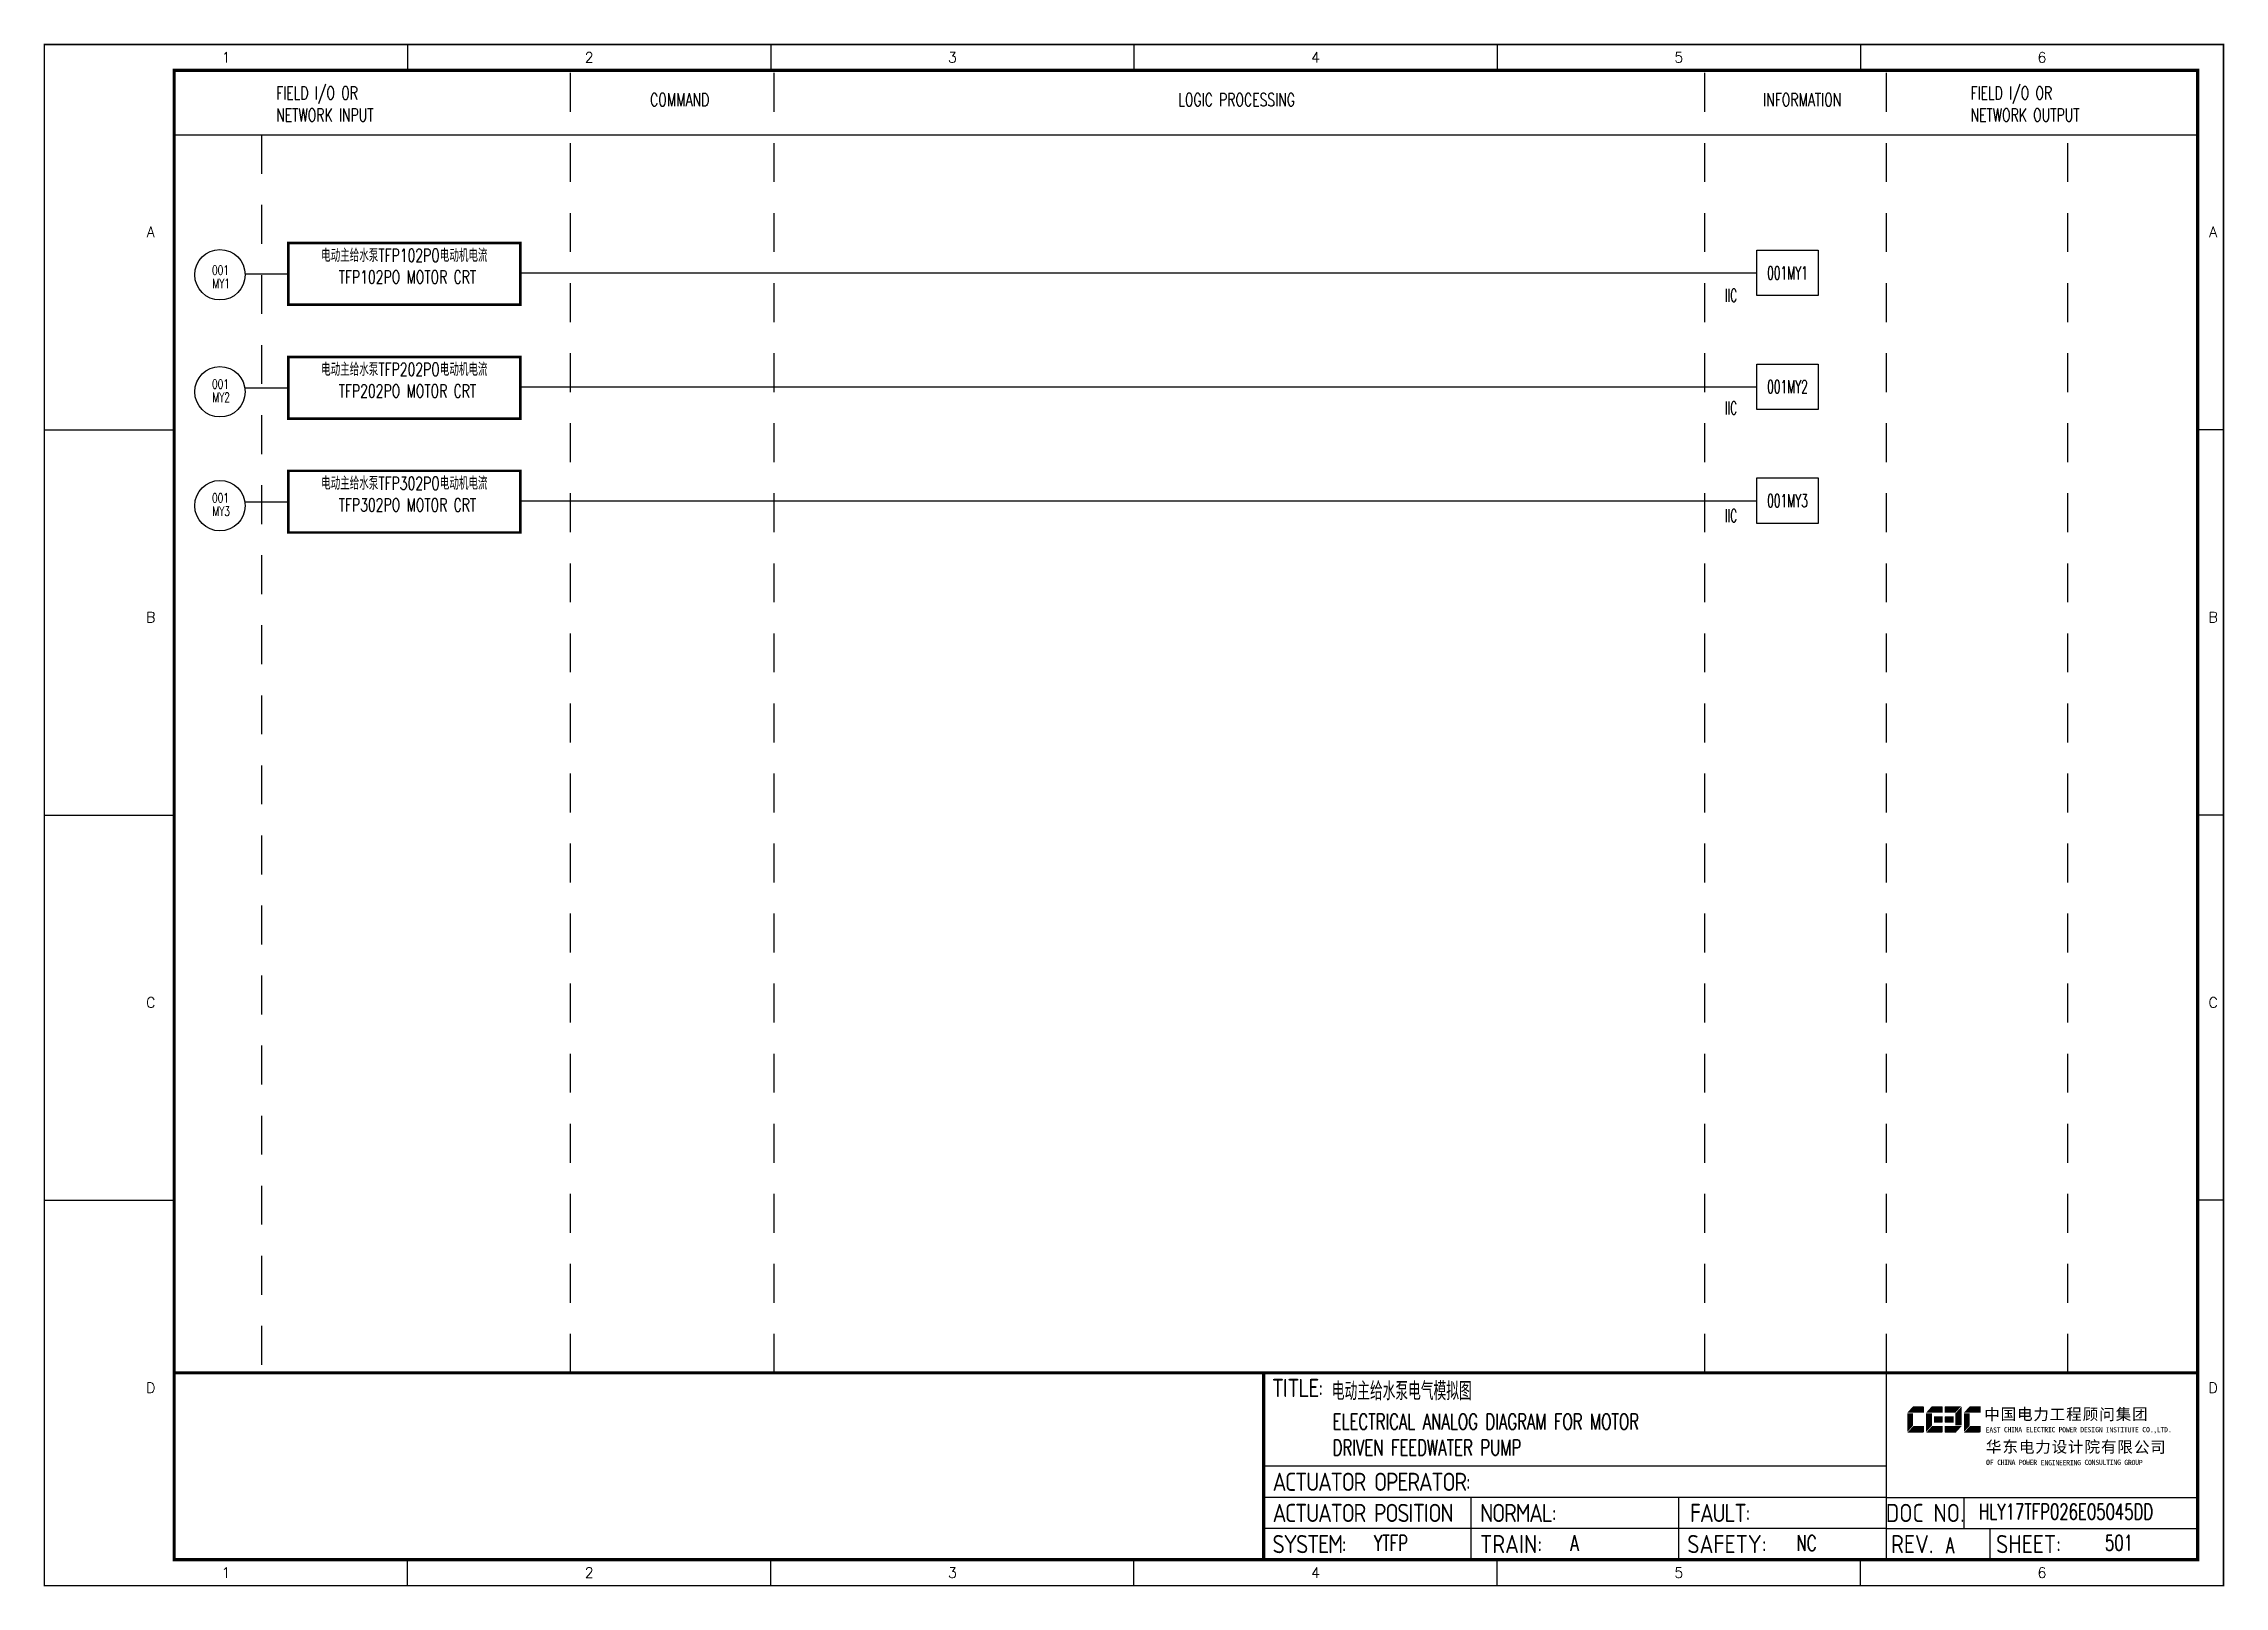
# Model space of a CAD drawing. Header units: millimetres. Extents: x 38833 to 52469, y 29493 to 32647.
# Drawn here: x 50748.6 to 51168.9, y 30647.8 to 30945.1 of the extents above; entities that cross this region are included whole.
import ezdxf
from ezdxf.enums import TextEntityAlignment as Align

# ---------------------------------------------------------------- set-up
doc = ezdxf.new("R2010")
doc.units = ezdxf.units.MM
doc.linetypes.add('JIS_02_0.7', pattern=[1.35, 0.75, -0.6])
for name, color, linetype in [('MLINE', 6, 'Continuous'), ('TITLE', 1, 'Continuous'), ('TK', 7, 'Continuous'), ('图框_外框线', 7, 'Continuous'), ('图框_标题栏文字', 6, 'Continuous')]:
    doc.layers.add(name, color=color, linetype=linetype)
doc.styles.add('ecepdi', font='simhei.ttf', dxfattribs={"width": 0.9})
doc.styles.get("Standard").update_dxf_attribs({"font": 'romans.shx', "width": 0.7, "bigfont": 'hztxta.shx'})
doc.styles.add('工程字', font='gbenor.shx', dxfattribs={"bigfont": 'gbcbig.shx'})

# ---------------------------------------------------------------- blocks, each defined once
blk = doc.blocks.new('A$C1E0003F3')
h = blk.add_hatch(color=152)
edge = h.paths.add_edge_path()
edge.add_ellipse((5.15, 4.41), major_axis=(0, 0.211), ratio=0.769231, start_angle=-90, end_angle=0)
edge.add_line((5.15, 4.62), (3.22, 4.62))
edge.add_line((3.22, 4.62), (2.09, 3.35))
edge.add_line((2.09, 3.35), (5.32, 3.35))
edge.add_line((5.32, 3.35), (5.32, 4.41))
h.paths.add_polyline_path([(3.22, 3.23), (2.09, 3.23), (2.09, -0.36), (3.22, 0.91)])
edge = h.paths.add_edge_path()
edge.add_line((5.32, 0.81), (3.27, 0.81))
edge.add_line((3.27, 0.81), (2.13, -0.46))
edge.add_line((2.13, -0.46), (5.15, -0.46))
edge.add_ellipse((5.15, -0.25), major_axis=(0, 0.211), ratio=0.769231, start_angle=180, end_angle=270)
edge.add_line((5.32, -0.25), (5.32, 0.81))
h = blk.add_hatch(color=152)
edge = h.paths.add_edge_path()
edge.add_ellipse((8.78, 4.41), major_axis=(0, 0.211), ratio=0.769231, start_angle=-90, end_angle=0)
edge.add_line((8.78, 4.62), (6.84, 4.62))
edge.add_line((6.84, 4.62), (5.71, 3.35))
edge.add_line((5.71, 3.35), (8.94, 3.35))
edge.add_line((8.94, 3.35), (8.94, 4.41))
h.paths.add_polyline_path([(6.84, 3.23), (5.71, 3.23), (5.71, -0.36), (6.84, 0.91)])
edge = h.paths.add_edge_path()
edge.add_ellipse((8.78, 2.49), major_axis=(0, 0.211), ratio=0.769231, start_angle=-90, end_angle=0)
edge.add_line((8.78, 2.7), (7.22, 2.7))
edge.add_line((7.22, 2.7), (7.22, 1.44))
edge.add_line((7.22, 1.44), (8.78, 1.44))
edge.add_ellipse((8.78, 1.65), major_axis=(0, 0.211), ratio=0.769231, start_angle=180, end_angle=270)
edge.add_line((8.94, 1.65), (8.94, 2.49))
edge = h.paths.add_edge_path()
edge.add_line((8.94, 0.81), (6.89, 0.81))
edge.add_line((6.89, 0.81), (5.75, -0.46))
edge.add_line((5.75, -0.46), (8.78, -0.46))
edge.add_ellipse((8.78, -0.25), major_axis=(0, 0.211), ratio=0.769231, start_angle=180, end_angle=270)
edge.add_line((8.94, -0.25), (8.94, 0.81))
h = blk.add_hatch(color=1)
edge = h.paths.add_edge_path()
edge.add_line((12.48, 4.62), (9.46, 4.62))
edge.add_ellipse((9.46, 4.41), major_axis=(0, 0.211), ratio=0.769231, start_angle=0, end_angle=90)
edge.add_line((9.3, 4.41), (9.3, 3.35))
edge.add_line((9.3, 3.35), (11.35, 3.35))
edge.add_line((11.35, 3.35), (12.48, 4.62))
h.paths.add_polyline_path([(12.57, 4.56), (11.38, 3.23), (11.38, 0.93), (12.57, 0.93)])
edge = h.paths.add_edge_path()
edge.add_line((11.03, 2.7), (9.46, 2.7))
edge.add_ellipse((9.46, 2.49), major_axis=(0, 0.211), ratio=0.769231, start_angle=0, end_angle=90)
edge.add_line((9.3, 2.49), (9.3, 1.65))
edge.add_ellipse((9.46, 1.65), major_axis=(0, 0.211), ratio=0.769231, start_angle=90, end_angle=180)
edge.add_line((9.46, 1.44), (11.03, 1.44))
edge.add_line((11.03, 1.44), (11.03, 2.7))
h = blk.add_hatch(color=152)
edge = h.paths.add_edge_path()
edge.add_ellipse((16.11, 4.41), major_axis=(0, 0.211), ratio=0.769231, start_angle=-90, end_angle=0)
edge.add_line((16.11, 4.62), (14.14, 4.62))
edge.add_line((14.14, 4.62), (13, 3.35))
edge.add_line((13, 3.35), (16.27, 3.35))
edge.add_line((16.27, 3.35), (16.27, 4.41))
h.paths.add_polyline_path([(14.14, 3.23), (13, 3.23), (13, -0.36), (14.14, 0.91)])
edge = h.paths.add_edge_path()
edge.add_line((16.27, 0.81), (14.18, 0.81))
edge.add_line((14.18, 0.81), (13.04, -0.46))
edge.add_line((13.04, -0.46), (16.03, -0.46))
edge.add_ellipse((16.03, -0.15), major_axis=(0, 0.316), ratio=0.769231, start_angle=180, end_angle=270)
edge.add_line((16.27, -0.15), (16.27, 0.81))
h = blk.add_hatch(color=1)
edge = h.paths.add_edge_path()
edge.add_line((12.58, 0.79), (9.3, 0.79))
edge.add_line((9.3, 0.79), (9.3, -0.27))
edge.add_ellipse((9.46, -0.27), major_axis=(0, 0.211), ratio=0.769231, start_angle=90, end_angle=180)
edge.add_line((9.46, -0.48), (11.43, -0.48))
edge.add_line((11.43, -0.48), (12.58, 0.79))
at = {"layer": 'TITLE', "color": 7, "style": 'ecepdi'}
for s, p in [('中', (16.92, 1.94)), ('国', (20.09, 2)), ('电', (23.25, 1.99)), ('力', (26.39, 1.96)), ('程', (32.71, 1.98)), ('顾', (35.9, 1.98)), ('问', (39.09, 1.94)), ('集', (42.26, 1.98)), ('团', (45.42, 2.01)), ('工', (29.53, 1.95)), ('华', (17.24, -4.31)), ('东', (20.45, -4.29)), ('电', (23.62, -4.35)), ('力', (26.75, -4.32)), ('设', (29.92, -4.3)), ('计', (33.05, -4.31)), ('院', (36.26, -4.29)), ('有', (39.41, -4.29)), ('限', (42.57, -4.32)), ('公', (45.78, -4.38)), ('司', (48.91, -4.35))]:
    blk.add_text(s, height=2.2, dxfattribs=at).set_placement(p)
at = {"layer": 'TITLE', "color": 7, "style": 'ecepdi', "width": 0.975}
for s, p in [('E', (17.58, 0.02)), ('A', (18.29, 0.03)), ('S', (19, 0.03)), ('T', (19.7, 0.03)), ('C', (21.1, 0.09)), ('H', (21.77, 0.09)), ('I', (22.46, 0.09)), ('N', (23.17, 0.1)), ('A', (23.86, 0.1)), ('E', (25.35, 0.09)), ('L', (26.05, 0.11)), ('E', (26.76, 0.1)), ('C', (27.46, 0.12)), ('T', (28.18, 0.11)), ('R', (28.87, 0.1)), ('I', (29.57, 0.11)), ('C', (30.28, 0.1)), ('P', (31.64, 0.09)), ('O', (32.32, 0.08)), ('W', (33.03, 0.08)), ('E', (33.72, 0.08)), ('R', (34.42, 0.09)), ('D', (35.81, 0.1)), ('E', (36.52, 0.1)), ('S', (37.2, 0.1)), ('I', (37.91, 0.09)), ('G', (38.68, 0.11)), ('N', (39.38, 0.09)), ('I', (40.72, 0.07)), ('N', (41.43, 0.08)), ('S', (42.14, 0.08)), ('T', (42.83, 0.08)), ('I', (43.52, 0.09)), ('T', (44.22, 0.07)), ('U', (44.93, 0.07)), ('T', (45.63, 0.08)), ('E', (46.34, 0.09)), ('C', (47.76, 0.11)), ('O', (48.48, 0.1)), ('L', (50.56, 0.1)), ('T', (51.27, 0.1)), ('D', (51.96, 0.1)), ('.', (49.23, 0.1)), (',', (49.87, 0.1)), ('.', (52.72, 0.11)), ('O', (17.67, -6.18)), ('OF', (18.01, -6.2)), ('F', (18.37, -6.2)), ('C', (19.8, -6.19)), ('H', (20.47, -6.19)), ('I', (21.15, -6.19)), ('N', (21.87, -6.18)), ('A', (22.56, -6.18)), ('P', (23.98, -6.2)), ('O', (24.66, -6.21)), ('W', (25.36, -6.21)), ('E', (26.06, -6.21)), ('R', (26.75, -6.2)), ('E', (28.19, -6.24)), ('N', (28.91, -6.27)), ('G', (29.62, -6.26)), ('I', (30.32, -6.27)), ('N', (31.02, -6.27)), ('E', (31.7, -6.28)), ('E', (32.41, -6.27)), ('R', (33.1, -6.24)), ('I', (33.81, -6.24)), ('N', (34.51, -6.26)), ('G', (35.2, -6.24)), ('C', (36.61, -6.19)), ('O', (37.3, -6.21)), ('N', (38, -6.2)), ('S', (38.71, -6.21)), ('U', (39.41, -6.18)), ('L', (40.11, -6.18)), ('T', (40.81, -6.19)), ('I', (41.51, -6.21)), ('N', (42.2, -6.21)), ('G', (42.91, -6.17)), ('G', (44.29, -6.2)), ('R', (45, -6.21)), ('O', (45.69, -6.22)), ('U', (46.39, -6.2)), ('P', (47.1, -6.23))]:
    blk.add_text(s, height=1, dxfattribs=at).set_placement(p, align=Align.MIDDLE_CENTER)
blk = doc.blocks.new('图框2')
for p, q in [((70, 0), (70, -5)), ((140, 0), (140, -5)), ((210, 0), (210, -5)), ((280, 0), (280, -5)), ((350, 0), (350, -5)), ((420, 0), (420, -5)), ((0, -74.25), (25, -74.25)), ((420, -74.25), (415, -74.25)), ((0, -148.5), (25, -148.5)), ((420, -148.5), (415, -148.5)), ((0, -222.75), (25, -222.75)), ((420, -222.75), (415, -222.75)), ((70, -297), (70, -292)), ((140, -297), (140, -292)), ((210, -297), (210, -292)), ((280, -297), (280, -292)), ((350, -297), (350, -292))]:
    blk.add_line(p, q)
at = {"layer": '图框_外框线'}
for p, q in [((355, -292), (355, -256)), ((355, -274), (235, -274)), ((355, -280), (235, -280)), ((275, -286), (275, -280)), ((315, -286), (315, -280)), ((355, -280), (415, -280)), ((370, -286), (370, -280)), ((355, -286), (235, -286)), ((355, -286), (235, -286)), ((275, -292), (275, -286)), ((315, -292), (315, -286)), ((355, -286), (415, -286)), ((375, -292), (375, -286))]:
    blk.add_line(p, q, dxfattribs=at)
for points, const_width in [([(0, -297), (420, -297), (420, 0), (0, 0)], 0.3), ([(25, -292), (415, -292), (415, -5), (25, -5)], 0.6)]:
    blk.add_lwpolyline(points, close=True, dxfattribs=dict(at, const_width=const_width))
at = {"layer": '图框_外框线', "const_width": 0.6}
blk.add_lwpolyline([(235, -256), (25, -256)], dxfattribs=at)
at = {"layer": '图框_外框线'}
blk.add_lwpolyline([(415, -256, 0.6, 0.6, 0), (235, -256, 0.6, 0.6, 0), (235, -292, 0, 0, 0)], format="xyseb", dxfattribs=at)
blk.add_blockref('A$C1E0003F3', (356.94, -267.05))
at = {"layer": 'TK', "color": 3}
for s, p in [('1', (35, -2.5)), ('2', (105, -2.5)), ('3', (175, -2.5)), ('4', (245, -2.5)), ('5', (315, -2.5)), ('6', (385, -2.5)), ('1', (35, -294.5)), ('2', (105, -294.5)), ('3', (175, -294.5)), ('4', (245, -294.5)), ('5', (315, -294.5)), ('6', (385, -294.5))]:
    blk.add_text(s, height=2, dxfattribs=at).set_placement(p, align=Align.MIDDLE)
for s, p in [('A', (20.5, -37.12)), ('A', (418, -37.12)), ('B', (20.5, -111.38)), ('B', (418, -111.38)), ('C', (20.5, -185.62)), ('C', (418, -185.62)), ('D', (20.5, -259.88)), ('D', (418, -259.88))]:
    blk.add_text(s, height=2, dxfattribs=at).set_placement(p, align=Align.CENTER)
at = {"layer": '图框_标题栏文字', "char_height": 3.5, "style": '工程字'}
for s, insert, width, attachment_point in [('{\\T0.9; TITLE:}', (234.86, -258.91), 14.2249, 4), ('{\\T0.9; ACTUATOR OPERATOR:}', (235, -277), 40, 4), ('{\\T0.9; ACTUATOR POSITION}', (235, -283), 45, 4), ('{\\T0.9; NORMAL:}', (275, -283), 18.2557, 4), ('{\\T0.9; FAULT:}', (315.44, -283), 15, 4), ('DOC NO.', (362.5, -283), 15, 5), ('{\\T0.9; SYSTEM:}', (235, -289), 17.9526, 4), ('{\\T0.9; }TRAIN: ', (275, -289), 17.6638, 4), ('SAFETY:', (324.3, -289), 22.3993, 5), ('REV.', (360, -289), 10, 5), ('SHEET:', (382.42, -289), 20, 5)]:
    blk.add_mtext(s, dxfattribs=dict(at, insert=insert, width=width, attachment_point=attachment_point))

msp = doc.modelspace()

# ---------------------------------------------------------------- linework, layer by layer
for p, q in [((50795.77, 30906.63), (50840.45, 30906.63)), ((50787.42, 30900.69), (50795.77, 30900.69)), ((50840.43, 30900.87), (51078.79, 30900.87)), ((50840.45, 30894.75), (50795.77, 30894.75)), ((50795.77, 30884.68), (50840.45, 30884.68)), ((50787.36, 30878.74), (50795.77, 30878.74)), ((50840.45, 30878.94), (51078.79, 30878.94)), ((50840.45, 30872.8), (50795.77, 30872.8)), ((50795.77, 30862.73), (50840.45, 30862.73)), ((50787.36, 30856.79), (50795.77, 30856.79)), ((50840.45, 30856.98), (51078.79, 30856.98)), ((50840.45, 30850.85), (50795.77, 30850.85))]:
    msp.add_line(p, q)
at = {"const_width": 0.5}
for points in [[(50795.77, 30906.63), (50840.45, 30906.63), (50840.45, 30894.75), (50795.77, 30894.75), (50795.77, 30906.63)], [(50795.77, 30884.68), (50840.45, 30884.68), (50840.45, 30872.8), (50795.77, 30872.8), (50795.77, 30884.68)], [(50795.77, 30862.73), (50840.45, 30862.73), (50840.45, 30850.85), (50795.77, 30850.85), (50795.77, 30862.73)]]:
    msp.add_lwpolyline(points, dxfattribs=at)
for points in [[(51078.79, 30905.25), (51090.62, 30905.25), (51090.62, 30896.5), (51078.79, 30896.5)], [(51078.79, 30883.31), (51090.62, 30883.31), (51090.62, 30874.56), (51078.79, 30874.56)], [(51078.79, 30861.36), (51090.62, 30861.36), (51090.62, 30852.61), (51078.79, 30852.61)]]:
    msp.add_lwpolyline(points, close=True)
for centre in [(50782.57, 30900.52), (50782.57, 30877.97), (50782.57, 30856.02)]:
    msp.add_circle(centre, 4.86)
at = {"layer": 'MLINE', "linetype": 'JIS_02_0.7', "ltscale": 10}
for p, q in [((50850.14, 30688.91), (50850.14, 30939.91)), ((50889.42, 30688.91), (50889.42, 30939.91)), ((51068.74, 30688.91), (51068.74, 30939.91)), ((51103.74, 30688.91), (51103.74, 30939.91)), ((50790.59, 30927.47), (50790.59, 30688.91)), ((51138.74, 30688.91), (51138.74, 30927.47))]:
    msp.add_line(p, q, dxfattribs=at)
at = {"layer": 'MLINE'}
msp.add_line((50773.74, 30927.47), (51163.74, 30927.47), dxfattribs=at)

# ---------------------------------------------------------------- block references
msp.add_blockref('图框2', (50748.74, 30944.91))

# ---------------------------------------------------------------- texts
at = {"color": 2, "char_height": 2.5, "width": 45.2238, "attachment_point": 2}
for s, insert in [('{\\C256;电动主给水泵TFP102PO电动机电流 \\P TFP102PO MOTOR CRT}', (50818.11, 30905.5)), ('{\\C256;电动主给水泵TFP202PO电动机电流 \\P TFP202PO MOTOR CRT}', (50818.11, 30883.54)), ('{\\C256;电动主给水泵TFP302PO电动机电流 \\P TFP302PO MOTOR CRT}', (50818.11, 30861.59))]:
    msp.add_mtext(s, dxfattribs=dict(at, insert=insert))
at = {"color": 7}
for s, insert, char_height, width, attachment_point in [('001', (50782.68, 30902.31), 1.8, 6.7033, 2), ('{\\W0.6;001MY1}', (51084.7, 30900.87), 2.5, 11.3393, 5), ('MY1', (50782.82, 30899.75), 1.8, 6.7033, 2), ('{\\W0.6;IIC}', (51073.83, 30896.54), 2.5, 11.3393, 5), ('001', (50782.68, 30880.36), 1.8, 6.7033, 2), ('{\\W0.6;001MY2}', (51084.7, 30878.94), 2.5, 11.3393, 5), ('MY2', (50782.82, 30877.8), 1.8, 6.7033, 2), ('{\\W0.6;IIC}', (51073.83, 30874.85), 2.5, 11.3393, 5), ('001', (50782.68, 30858.41), 1.8, 6.7033, 2), ('MY3', (50782.82, 30855.84), 1.8, 6.7033, 2), ('{\\W0.6;IIC}', (51073.83, 30854.08), 2.5, 11.3393, 5), ('{\\W0.6;001MY3}', (51084.7, 30856.98), 2.5, 11.3393, 5)]:
    msp.add_mtext(s, dxfattribs=dict(at, insert=insert, char_height=char_height, width=width, attachment_point=attachment_point))
at = {"insert": (50996.87, 30687.14), "char_height": 3.5, "width": 99.3246, "attachment_point": 1, "style": '工程字'}
msp.add_mtext('{\\Fromans,hztxta|c134;\\W0.7;电动主给水泵电气模拟图}', dxfattribs=at)
at = {"char_height": 3, "attachment_point": 1}
for s, insert, width in [('ELECTRICAL ANALOG DIAGRAM FOR MOTOR DRIVEN FEEDWATER PUMP', (50997.04, 30681.01), 73.0067), ('YTFP', (51004.98, 30657.6), 8.5983), ('A', (51042.85, 30657.6), 4.8474), ('NC', (51086.43, 30657.6), 4.8474), ('A', (51115.22, 30657.18), 8.5983)]:
    msp.add_mtext(s, dxfattribs=dict(at, insert=insert, width=width))
at = {"width": 0.7}
for tag, p, s in [('HLY17TFP026E05045DD', (51121.6, 30660.66), ''), ('501', (51145.88, 30654.66), '1')]:
    msp.add_attdef(tag, p, s, height=3, dxfattribs=at)
at = {"layer": 'MLINE', "char_height": 2.5, "width": 31.8959, "attachment_point": 1}
for s, insert in [('FIELD I/O OR', (50793.42, 30936.8)), ('COMMAND', (50865.48, 30935.49)), ('LOGIC PROCESSING', (50967.27, 30935.49)), ('INFORMATION', (51079.99, 30935.49)), ('FIELD I/O OR', (51119.96, 30936.8)), ('NETWORK OUTPUT', (51119.96, 30932.55))]:
    msp.add_mtext(s, dxfattribs=dict(at, insert=insert))
at = {"layer": '图框_标题栏文字', "insert": (50793.42, 30932.55), "char_height": 2.5, "width": 31.8959, "attachment_point": 1}
msp.add_mtext('NETWORK INPUT', dxfattribs=at)

doc.saveas('drawing.dxf')
